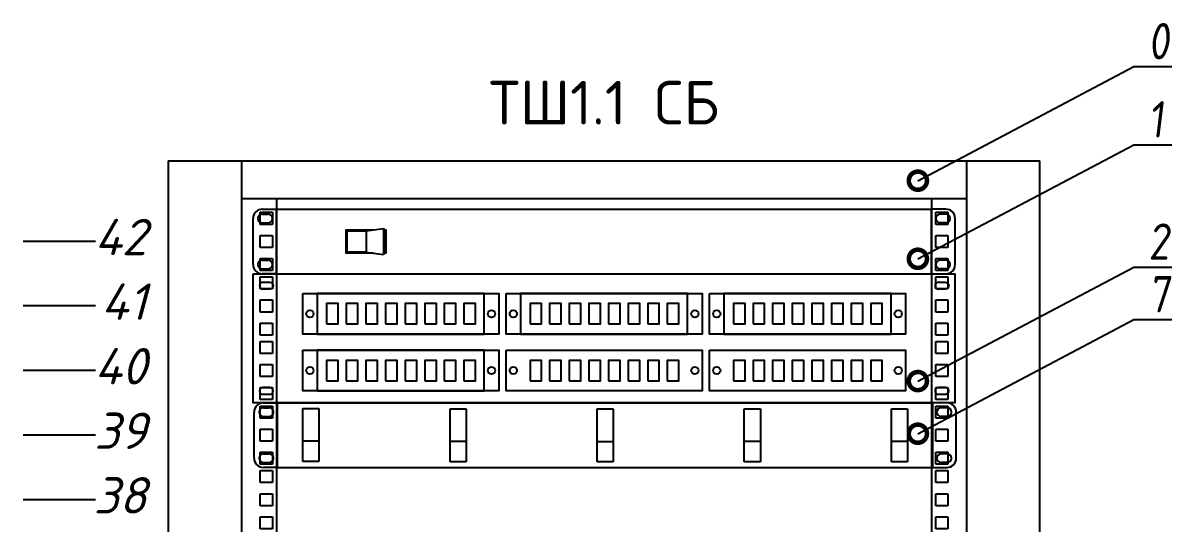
# Model space of a CAD drawing. Header units: millimetres. Extents: x -25459 to 1045457, y -66278 to 462905.
# Drawn here: x 649181 to 657104, y 45284 to 48788 of the extents above; entities that cross this region are included whole.
import ezdxf
from ezdxf import colors
from ezdxf.entities.mleader import LeaderData, LeaderLine
from ezdxf.enums import TextEntityAlignment as Align
from ezdxf.math import Vec2, Vec3

# ---------------------------------------------------------------- set-up
doc = ezdxf.new("R2010")
doc.units = ezdxf.units.MM
doc.layers.add('Текст', color=2, linetype='Continuous', lineweight=0)
doc.styles.add('DEN', font='isocpeur.ttf', dxfattribs={"height": 300})
doc.styles.add('ISOCPEUR', font='isocpeui.ttf', dxfattribs={"height": 250})
doc.styles.add('ISOCUPER', font='isocpeur.ttf', dxfattribs={"width": 0.85, "oblique": 7})

# ---------------------------------------------------------------- blocks, each defined once
blk = doc.blocks.new('*U77')
at = {"color": 0, "linetype": 'ByBlock', "lineweight": -2}
for p, q in [((0, 1933.5), (0, 1900.2)), ((0, 1933.5), (600, 1933.5)), ((50.5, 1933.5), (50.5, 1900.2)), ((549.5, 1933.5), (549.5, 1900.2)), ((600, 1900.2), (600, 1933.5)), ((50.5, 1907.5), (549.5, 1907.5)), ((74.5, 1907.5), (74.5, 1900.2)), ((525.5, 1907.5), (525.5, 1900.2)), ((0, 1900.2), (0, 1855.75)), ((50.5, 1900.2), (50.5, 1855.75)), ((63.35, 1889.7), (63.35, 1898)), ((63.35, 1898), (71.65, 1898)), ((71.65, 1898), (71.65, 1889.7)), ((74.5, 1900.2), (74.5, 1855.75)), ((525.5, 1900.2), (525.5, 1855.75)), ((528.35, 1889.7), (528.35, 1898)), ((528.35, 1898), (536.65, 1898)), ((536.65, 1898), (536.65, 1889.7)), ((549.5, 1900.2), (549.5, 1855.75)), ((600, 1855.75), (600, 1900.2)), ((71.65, 1889.7), (63.35, 1889.7)), ((536.65, 1889.7), (528.35, 1889.7)), ((-50, 1877.975), (-100, 1877.975)), ((63.35, 1873.825), (63.35, 1882.125)), ((63.35, 1882.125), (71.65, 1882.125)), ((71.65, 1882.125), (71.65, 1873.825)), ((528.35, 1873.825), (528.35, 1882.125)), ((528.35, 1882.125), (536.65, 1882.125)), ((536.65, 1882.125), (536.65, 1873.825)), ((71.65, 1873.825), (63.35, 1873.825)), ((536.65, 1873.825), (528.35, 1873.825)), ((63.35, 1857.95), (63.35, 1866.25)), ((63.35, 1866.25), (71.65, 1866.25)), ((71.65, 1866.25), (71.65, 1857.95)), ((528.35, 1857.95), (528.35, 1866.25)), ((528.35, 1866.25), (536.65, 1866.25)), ((536.65, 1866.25), (536.65, 1857.95)), ((0, 1855.75), (0, 1811.3)), ((50.5, 1855.75), (50.5, 1811.3)), ((71.65, 1857.95), (63.35, 1857.95)), ((74.5, 1855.75), (74.5, 1811.3)), ((525.5, 1855.75), (525.5, 1811.3)), ((536.65, 1857.95), (528.35, 1857.95)), ((549.5, 1855.75), (549.5, 1811.3)), ((600, 1811.3), (600, 1855.75)), ((63.35, 1845.25), (63.35, 1853.55)), ((63.35, 1853.55), (71.65, 1853.55)), ((71.65, 1853.55), (71.65, 1845.25)), ((528.35, 1845.25), (528.35, 1853.55)), ((528.35, 1853.55), (536.65, 1853.55)), ((536.65, 1853.55), (536.65, 1845.25)), ((71.65, 1845.25), (63.35, 1845.25)), ((536.65, 1845.25), (528.35, 1845.25)), ((-50, 1833.525), (-100, 1833.525)), ((63.35, 1829.375), (63.35, 1837.675)), ((63.35, 1837.675), (71.65, 1837.675)), ((71.65, 1837.675), (71.65, 1829.375)), ((528.35, 1829.375), (528.35, 1837.675)), ((528.35, 1837.675), (536.65, 1837.675)), ((536.65, 1837.675), (536.65, 1829.375)), ((71.65, 1829.375), (63.35, 1829.375)), ((536.65, 1829.375), (528.35, 1829.375)), ((63.35, 1813.5), (63.35, 1821.8)), ((63.35, 1821.8), (71.65, 1821.8)), ((71.65, 1821.8), (71.65, 1813.5)), ((528.35, 1813.5), (528.35, 1821.8)), ((528.35, 1821.8), (536.65, 1821.8)), ((536.65, 1821.8), (536.65, 1813.5)), ((0, 1811.3), (0, 1766.85)), ((50.5, 1811.3), (50.5, 1766.85)), ((71.65, 1813.5), (63.35, 1813.5)), ((63.35, 1800.8), (63.35, 1809.1)), ((63.35, 1809.1), (71.65, 1809.1)), ((71.65, 1809.1), (71.65, 1800.8)), ((74.5, 1811.3), (74.5, 1766.85)), ((525.5, 1811.3), (525.5, 1766.85)), ((536.65, 1813.5), (528.35, 1813.5)), ((528.35, 1800.8), (528.35, 1809.1)), ((528.35, 1809.1), (536.65, 1809.1)), ((536.65, 1809.1), (536.65, 1800.8)), ((549.5, 1811.3), (549.5, 1766.85)), ((600, 1766.85), (600, 1811.3)), ((71.65, 1800.8), (63.35, 1800.8)), ((536.65, 1800.8), (528.35, 1800.8)), ((63.35, 1784.925), (63.35, 1793.225)), ((63.35, 1793.225), (71.65, 1793.225)), ((71.65, 1793.225), (71.65, 1784.925)), ((528.35, 1784.925), (528.35, 1793.225)), ((528.35, 1793.225), (536.65, 1793.225)), ((536.65, 1793.225), (536.65, 1784.925)), ((-50, 1789.075), (-100, 1789.075)), ((71.65, 1784.925), (63.35, 1784.925)), ((536.65, 1784.925), (528.35, 1784.925)), ((63.35, 1769.05), (63.35, 1777.35)), ((63.35, 1777.35), (71.65, 1777.35)), ((71.65, 1777.35), (71.65, 1769.05)), ((528.35, 1769.05), (528.35, 1777.35)), ((528.35, 1777.35), (536.65, 1777.35)), ((536.65, 1777.35), (536.65, 1769.05)), ((71.65, 1769.05), (63.35, 1769.05)), ((536.65, 1769.05), (528.35, 1769.05)), ((0, 1766.85), (0, 1722.4)), ((50.5, 1766.85), (50.5, 1722.4)), ((63.35, 1756.35), (63.35, 1764.65)), ((63.35, 1764.65), (71.65, 1764.65)), ((71.65, 1764.65), (71.65, 1756.35)), ((74.5, 1766.85), (74.5, 1722.4)), ((525.5, 1766.85), (525.5, 1722.4)), ((528.35, 1756.35), (528.35, 1764.65)), ((528.35, 1764.65), (536.65, 1764.65)), ((536.65, 1764.65), (536.65, 1756.35)), ((549.5, 1766.85), (549.5, 1722.4)), ((600, 1722.4), (600, 1766.85)), ((71.65, 1756.35), (63.35, 1756.35)), ((536.65, 1756.35), (528.35, 1756.35)), ((-50, 1744.625), (-100, 1744.625)), ((63.35, 1740.475), (63.35, 1748.775)), ((63.35, 1748.775), (71.65, 1748.775)), ((71.65, 1748.775), (71.65, 1740.475)), ((528.35, 1740.475), (528.35, 1748.775)), ((528.35, 1748.775), (536.65, 1748.775)), ((536.65, 1748.775), (536.65, 1740.475)), ((71.65, 1740.475), (63.35, 1740.475)), ((536.65, 1740.475), (528.35, 1740.475)), ((63.35, 1724.6), (63.35, 1732.9)), ((63.35, 1732.9), (71.65, 1732.9)), ((71.65, 1732.9), (71.65, 1724.6)), ((528.35, 1724.6), (528.35, 1732.9)), ((528.35, 1732.9), (536.65, 1732.9)), ((536.65, 1732.9), (536.65, 1724.6)), ((0, 1722.4), (0, 1677.95)), ((50.5, 1722.4), (50.5, 1677.95)), ((71.65, 1724.6), (63.35, 1724.6)), ((63.35, 1711.9), (63.35, 1720.2)), ((63.35, 1720.2), (71.65, 1720.2)), ((71.65, 1720.2), (71.65, 1711.9)), ((74.5, 1722.4), (74.5, 1677.95)), ((525.5, 1722.4), (525.5, 1677.95)), ((536.65, 1724.6), (528.35, 1724.6)), ((528.35, 1711.9), (528.35, 1720.2)), ((528.35, 1720.2), (536.65, 1720.2)), ((536.65, 1720.2), (536.65, 1711.9)), ((549.5, 1722.4), (549.5, 1677.95)), ((600, 1677.95), (600, 1722.4)), ((71.65, 1711.9), (63.35, 1711.9)), ((536.65, 1711.9), (528.35, 1711.9)), ((63.35, 1696.025), (63.35, 1704.325)), ((63.35, 1704.325), (71.65, 1704.325)), ((71.65, 1704.325), (71.65, 1696.025)), ((528.35, 1696.025), (528.35, 1704.325)), ((528.35, 1704.325), (536.65, 1704.325)), ((536.65, 1704.325), (536.65, 1696.025)), ((-50, 1700.175), (-100, 1700.175)), ((71.65, 1696.025), (63.35, 1696.025)), ((536.65, 1696.025), (528.35, 1696.025)), ((63.35, 1680.15), (63.35, 1688.45)), ((63.35, 1688.45), (71.65, 1688.45)), ((71.65, 1688.45), (71.65, 1680.15)), ((528.35, 1680.15), (528.35, 1688.45)), ((528.35, 1688.45), (536.65, 1688.45)), ((536.65, 1688.45), (536.65, 1680.15)), ((71.65, 1680.15), (63.35, 1680.15)), ((536.65, 1680.15), (528.35, 1680.15))]:
    blk.add_line(p, q, dxfattribs=at)
blk = doc.blocks.new("19'' вентиляторный модуль")
at = {"color": 0, "linetype": 'ByBlock'}
for p, q in [((158.34, -15.88), (158.34, 15.87)), ((164.69, 22.22), (174.5, 22.22)), ((164.69, 18.87), (168.65, 18.87)), ((174.5, 22.22), (625.5, 22.22)), ((174.5, -22.23), (174.5, 22.22)), ((635.31, 22.22), (625.5, 22.22)), ((625.5, -22.23), (625.5, 22.22)), ((635.31, 18.87), (631.35, 18.87)), ((641.66, -15.88), (641.66, 15.87)), ((164.69, 12.87), (168.65, 12.87)), ((635.31, 12.87), (631.35, 12.87)), ((164.69, -12.88), (168.65, -12.88)), ((635.31, -12.88), (631.35, -12.88)), ((164.69, -18.88), (168.65, -18.88)), ((174.5, -22.23), (164.69, -22.23)), ((174.5, -22.23), (625.5, -22.23)), ((625.5, -22.23), (635.31, -22.23)), ((635.31, -18.88), (631.35, -18.88))]:
    blk.add_line(p, q, dxfattribs=at)
at = {"color": 0, "linetype": 'ByBlock', "lineweight": -2}
for p, q in [((236.13, 7.36), (248.14, 9.05)), ((248.14, 9.05), (248.14, -9.05)), ((248.14, 9.05), (249.11, 7.36)), ((236.13, 7.36), (236.13, -7.36)), ((236.13, -7.36), (248.14, -9.05)), ((249.11, -7.36), (248.14, -9.05))]:
    blk.add_line(p, q, dxfattribs=at)
for points in [[(241.29, -8.09), (222.42, -8.09), (222.42, 8.09), (241.29, 8.09)], [(248.69, 8.09), (249.83, 8.09), (249.83, -8.09), (248.69, -8.09)], [(236.13, -7.36), (223.15, -7.36), (223.15, 7.36), (236.13, 7.36)], [(249.11, 7.36), (249.11, -7.36)]]:
    blk.add_lwpolyline(points, dxfattribs=at)
at = {"color": 0, "linetype": 'ByBlock'}
for centre, radius, start, end in [((164.69, 15.87), 6.35, 90, 180), ((164.69, 15.87), 3, 90, 270), ((168.65, 15.87), 3, 270, 90), ((631.35, 15.87), 3, 90, 270), ((635.31, 15.87), 6.35, 0, 90), ((635.31, 15.87), 3, 270, 90), ((164.69, -15.88), 3, 90, 270), ((168.65, -15.88), 3, 270, 90), ((631.35, -15.88), 3, 90, 270), ((635.31, -15.88), 3, 270, 90), ((164.69, -15.88), 6.35, 180, 270), ((635.31, -15.88), 6.35, 270, 0)]:
    blk.add_arc(centre, radius, start, end, dxfattribs=at)
at = {"color": 0, "lineweight": -2, "style": 'ISOCPEUR', "oblique": 15, "flags": 8}
blk.add_attdef('НАИМЕНОВАНИЕ', text='', height=25, dxfattribs=at).set_placement((750, 9.03), align=Align.MIDDLE_LEFT)
blk = doc.blocks.new('*U91')
at = {"ltscale": 100}
for points in [[(158.5, 66.68), (641.56, 66.68), (641.56, -22.23), (158.5, -22.23)], [(192.53, 53.08), (327.53, 53.08), (327.53, 25.08), (192.53, 25.08)], [(202.53, 25.08), (317.53, 25.08), (317.53, 53.08), (202.53, 53.08)], [(332.53, 53.08), (467.53, 53.08), (467.53, 25.08), (332.53, 25.08)], [(342.53, 25.08), (457.53, 25.08), (457.53, 53.08), (342.53, 53.08)], [(472.53, 53.08), (607.53, 53.08), (607.53, 25.08), (472.53, 25.08)], [(482.53, 25.08), (597.53, 25.08), (597.53, 53.08), (482.53, 53.08)], [(209.03, 32.08), (217.03, 32.08), (217.03, 46.08), (209.03, 46.08)], [(222.53, 32.08), (230.53, 32.08), (230.53, 46.08), (222.53, 46.08)], [(236.03, 32.08), (244.03, 32.08), (244.03, 46.08), (236.03, 46.08)], [(249.53, 32.08), (257.53, 32.08), (257.53, 46.08), (249.53, 46.08)], [(263.03, 32.08), (271.03, 32.08), (271.03, 46.08), (263.03, 46.08)], [(276.53, 32.08), (284.53, 32.08), (284.53, 46.08), (276.53, 46.08)], [(290.03, 32.08), (298.03, 32.08), (298.03, 46.08), (290.03, 46.08)], [(303.53, 32.08), (311.53, 32.08), (311.53, 46.08), (303.53, 46.08)], [(349.03, 32.08), (357.03, 32.08), (357.03, 46.08), (349.03, 46.08)], [(362.53, 32.08), (370.53, 32.08), (370.53, 46.08), (362.53, 46.08)], [(376.03, 32.08), (384.03, 32.08), (384.03, 46.08), (376.03, 46.08)], [(389.53, 32.08), (397.53, 32.08), (397.53, 46.08), (389.53, 46.08)], [(403.03, 32.08), (411.03, 32.08), (411.03, 46.08), (403.03, 46.08)], [(416.53, 32.08), (424.53, 32.08), (424.53, 46.08), (416.53, 46.08)], [(430.03, 32.08), (438.03, 32.08), (438.03, 46.08), (430.03, 46.08)], [(443.53, 32.08), (451.53, 32.08), (451.53, 46.08), (443.53, 46.08)], [(489.03, 32.08), (497.03, 32.08), (497.03, 46.08), (489.03, 46.08)], [(502.53, 32.08), (510.53, 32.08), (510.53, 46.08), (502.53, 46.08)], [(516.03, 32.08), (524.03, 32.08), (524.03, 46.08), (516.03, 46.08)], [(529.53, 32.08), (537.53, 32.08), (537.53, 46.08), (529.53, 46.08)], [(543.03, 32.08), (551.03, 32.08), (551.03, 46.08), (543.03, 46.08)], [(556.53, 32.08), (564.53, 32.08), (564.53, 46.08), (556.53, 46.08)], [(570.03, 32.08), (578.03, 32.08), (578.03, 46.08), (570.03, 46.08)], [(583.53, 32.08), (591.53, 32.08), (591.53, 46.08), (583.53, 46.08)], [(192.53, 14), (327.53, 14), (327.53, -14), (192.53, -14)], [(202.53, -14), (317.53, -14), (317.53, 14), (202.53, 14)], [(332.53, 14), (467.53, 14), (467.53, -14), (332.53, -14)], [(472.53, 14), (607.53, 14), (607.53, -14), (472.53, -14)], [(209.03, -7), (217.03, -7), (217.03, 7), (209.03, 7)], [(222.53, -7), (230.53, -7), (230.53, 7), (222.53, 7)], [(236.03, -7), (244.03, -7), (244.03, 7), (236.03, 7)], [(249.53, -7), (257.53, -7), (257.53, 7), (249.53, 7)], [(263.03, -7), (271.03, -7), (271.03, 7), (263.03, 7)], [(276.53, -7), (284.53, -7), (284.53, 7), (276.53, 7)], [(290.03, -7), (298.03, -7), (298.03, 7), (290.03, 7)], [(303.53, -7), (311.53, -7), (311.53, 7), (303.53, 7)], [(349.03, -7), (357.03, -7), (357.03, 7), (349.03, 7)], [(362.53, -7), (370.53, -7), (370.53, 7), (362.53, 7)], [(376.03, -7), (384.03, -7), (384.03, 7), (376.03, 7)], [(389.53, -7), (397.53, -7), (397.53, 7), (389.53, 7)], [(403.03, -7), (411.03, -7), (411.03, 7), (403.03, 7)], [(416.53, -7), (424.53, -7), (424.53, 7), (416.53, 7)], [(430.03, -7), (438.03, -7), (438.03, 7), (430.03, 7)], [(443.53, -7), (451.53, -7), (451.53, 7), (443.53, 7)], [(489.03, -7), (497.03, -7), (497.03, 7), (489.03, 7)], [(502.53, -7), (510.53, -7), (510.53, 7), (502.53, 7)], [(516.03, -7), (524.03, -7), (524.03, 7), (516.03, 7)], [(529.53, -7), (537.53, -7), (537.53, 7), (529.53, 7)], [(543.03, -7), (551.03, -7), (551.03, 7), (543.03, 7)], [(556.53, -7), (564.53, -7), (564.53, 7), (556.53, 7)], [(570.03, -7), (578.03, -7), (578.03, 7), (570.03, 7)], [(583.53, -7), (591.53, -7), (591.53, 7), (583.53, 7)]]:
    blk.add_lwpolyline(points, close=True, dxfattribs=at)
at = {"color": 7}
for points in [[(169.87, 60.81, -0.998011), (169.86, 56.09), (165.14, 56.09, -0.414214)], [(165.14, 60.81), (169.86, 60.81, -0.414214)], [(634.92, 60.81, -0.998011), (634.91, 56.09), (630.2, 56.09, -0.414214)], [(630.2, 60.81), (634.91, 60.81, -0.414214)], [(169.86, -11.64), (165.14, -11.64, 0.998806), (165.13, -16.36)], [(165.14, -16.36), (169.86, -16.36, 0.998011), (169.87, -11.64)], [(634.91, -11.64), (630.2, -11.64, 0.998806), (630.19, -16.36)], [(630.2, -16.36), (634.91, -16.36, 0.998011), (634.92, -11.64)]]:
    blk.add_lwpolyline(points, format="xyb", dxfattribs=at)
at = {"ltscale": 100}
for centre in [(197.53, 39.08), (322.53, 39.08), (337.53, 39.08), (462.53, 39.08), (477.53, 39.08), (602.53, 39.08), (197.53, 0), (322.53, 0), (337.53, 0), (462.53, 0), (477.53, 0), (602.53, 0)]:
    blk.add_circle(centre, 2.5, dxfattribs=at)
at = {"color": 7}
for centre in [(165.14, 58.45), (630.2, 58.45)]:
    blk.add_arc(centre, 2.36, 90, 269.86312, dxfattribs=at)
blk = doc.blocks.new('*U74')
at = {"color": 0, "linetype": 'ByBlock', "lineweight": -2}
for p, q in [((158.34, -15.88), (158.34, 15.87)), ((164.69, 22.22), (174.5, 22.22)), ((164.69, 18.87), (168.65, 18.87)), ((174.5, 22.22), (625.5, 22.22)), ((174.5, -22.23), (174.5, 22.22)), ((191.9, 18.31), (202.93, 18.31)), ((191.9, -18.19), (191.9, 18.31)), ((202.93, 18.31), (202.93, -18.19)), ((293.19, 18.19), (304.22, 18.19)), ((293.19, -18.31), (293.19, 18.19)), ((304.22, 18.19), (304.22, -18.31)), ((394.48, 18.06), (405.52, 18.06)), ((394.48, -18.44), (394.48, 18.06)), ((405.52, 18.06), (405.52, -18.44)), ((495.78, 18.19), (506.81, 18.19)), ((495.78, -18.31), (495.78, 18.19)), ((506.81, 18.19), (506.81, -18.31)), ((597.07, 18.07), (608.1, 18.07)), ((597.07, -18.44), (597.07, 18.07)), ((608.1, 18.07), (608.1, -18.44)), ((635.31, 22.22), (625.5, 22.22)), ((625.5, -22.23), (625.5, 22.22)), ((635.31, 18.87), (631.35, 18.87)), ((641.66, -15.88), (641.66, 15.87)), ((164.69, 12.87), (168.65, 12.87)), ((635.31, 12.87), (631.35, 12.87)), ((191.9, -4.03), (202.93, -4.03)), ((293.19, -4.15), (304.22, -4.15)), ((394.48, -4.28), (405.52, -4.28)), ((495.78, -4.15), (506.81, -4.15)), ((597.07, -4.27), (608.1, -4.27)), ((164.69, -12.88), (168.65, -12.88)), ((635.31, -12.88), (631.35, -12.88)), ((164.69, -18.88), (168.65, -18.88)), ((174.5, -22.23), (164.69, -22.23)), ((174.5, -22.23), (625.5, -22.23)), ((202.93, -18.19), (191.9, -18.19)), ((304.22, -18.31), (293.19, -18.31)), ((405.52, -18.44), (394.48, -18.44)), ((506.81, -18.31), (495.78, -18.31)), ((608.1, -18.44), (597.07, -18.44)), ((625.5, -22.23), (635.31, -22.23)), ((635.31, -18.88), (631.35, -18.88))]:
    blk.add_line(p, q, dxfattribs=at)
for centre, radius, start, end in [((164.69, 15.87), 6.35, 90, 180), ((164.69, 15.87), 3, 90, 270), ((168.65, 15.87), 3, 270, 90), ((631.35, 15.87), 3, 90, 270), ((635.31, 15.87), 6.35, 0, 90), ((635.31, 15.87), 3, 270, 90), ((164.69, -15.88), 3, 90, 270), ((168.65, -15.88), 3, 270, 90), ((631.35, -15.88), 3, 90, 270), ((635.31, -15.88), 3, 270, 90), ((164.69, -15.88), 6.35, 180, 270), ((635.31, -15.88), 6.35, 270, 0)]:
    blk.add_arc(centre, radius, start, end, dxfattribs=at)
at = {"color": 0, "lineweight": -2, "style": 'ISOCPEUR', "oblique": 15, "flags": 8}
blk.add_attdef('НАИМЕНОВАНИЕ', text='', height=25, dxfattribs=at).set_placement((750, 10.43), align=Align.MIDDLE_LEFT)
blk = doc.blocks.new('_DotSmall')
at = {"color": 0, "linetype": 'ByBlock', "const_width": 0.5}
blk.add_lwpolyline([(-0.0625, 0, 1), (0.0625, 0, 1)], format="xyb", close=True, dxfattribs=at)
blk = doc.blocks.new("19'' маркер юнита")
at = {"color": 0, "linetype": 'ByBlock', "lineweight": -2, "style": 'ISOCPEUR', "oblique": 15, "flags": 8}
blk.add_attdef('#', text='', height=25, dxfattribs=at).set_placement((35, 3), align=Align.MIDDLE_RIGHT)

msp = doc.modelspace()

# ---------------------------------------------------------------- block references
at = {"xscale": 10, "yscale": 10, "zscale": 10}
for name, p in [('*U77', (650180.62, 28504.933)), ("19'' вентиляторный модуль", (649180.62, 47284.162)), ('*U74', (649188.248, 45951.183))]:
    msp.add_blockref(name, p, dxfattribs=at)
ref = msp.add_blockref("19'' маркер юнита", (649680.62, 47284.683), dxfattribs=dict(xscale=10, yscale=10, zscale=10))
ref.add_attrib('#', '42', dxfattribs={"color": 0, "linetype": 'ByBlock', "lineweight": -2, "height": 250, "style": 'ISOCUPER', "oblique": 15, "flags": 8}).set_placement((650030.62, 47314.683), align=Align.MIDDLE_RIGHT)
ref = msp.add_blockref("19'' маркер юнита", (649680.62, 46840.183), dxfattribs=dict(xscale=10, yscale=10, zscale=10))
ref.add_attrib('#', '41', dxfattribs={"color": 0, "linetype": 'ByBlock', "lineweight": -2, "height": 250, "style": 'ISOCUPER', "oblique": 15, "flags": 8}).set_placement((650030.62, 46870.183), align=Align.MIDDLE_RIGHT)
at = {"linetype": 'ByBlock', "lineweight": 0, "xscale": 10, "yscale": 10, "zscale": 10}
msp.add_blockref('*U91', (649180.62, 46395.683), dxfattribs=at)
ref = msp.add_blockref("19'' маркер юнита", (649680.62, 46395.683), dxfattribs=dict(xscale=10, yscale=10, zscale=10))
ref.add_attrib('#', '40', dxfattribs={"color": 0, "linetype": 'ByBlock', "lineweight": -2, "height": 250, "style": 'ISOCUPER', "oblique": 15, "flags": 8}).set_placement((650030.62, 46425.683), align=Align.MIDDLE_RIGHT)
ref = msp.add_blockref("19'' маркер юнита", (649680.62, 45951.183), dxfattribs=dict(xscale=10, yscale=10, zscale=10))
ref.add_attrib('#', '39', dxfattribs={"color": 0, "linetype": 'ByBlock', "lineweight": -2, "height": 250, "style": 'ISOCUPER', "oblique": 15, "flags": 8}).set_placement((650030.62, 45981.183), align=Align.MIDDLE_RIGHT)
ref = msp.add_blockref("19'' маркер юнита", (649680.62, 45506.683), dxfattribs=dict(xscale=10, yscale=10, zscale=10))
ref.add_attrib('#', '38', dxfattribs={"color": 0, "linetype": 'ByBlock', "lineweight": -2, "height": 250, "style": 'ISOCUPER', "oblique": 15, "flags": 8}).set_placement((650030.62, 45536.683), align=Align.MIDDLE_RIGHT)

# ---------------------------------------------------------------- texts
at = {"layer": 'Текст', "color": 7, "insert": (653180.62, 48089.933), "char_height": 300, "width": 6000, "attachment_point": 8, "style": 'DEN'}
msp.add_mtext('ТШ1.1 СБ', dxfattribs=at)

# ---------------------------------------------------------------- leaders
at = {"color": 0}
ml = msp.add_multileader_mtext('Standard', dxfattribs=at)
ml.set_content('0', style='ISOCUPER')
ml.set_leader_properties()
ml.set_arrow_properties(name='DOTSMALL')
ml.build(insert=Vec2(0, 0))
ml.multileader.update_dxf_attribs({"has_dogleg": 0, "text_left_attachment_type": 6, "text_right_attachment_type": 6, "dogleg_length": 100, "arrow_head_size": 250})
ctx = ml.context
ctx.base_point, ctx.char_height, ctx.arrow_head_size, ctx.landing_gap_size, ctx.plane_origin = Vec3(656827.406, 48488.163), 250, 250, 100, Vec3(650196.172, 47839.933)
ctx.left_attachment, ctx.right_attachment = 6, 6
notes = []
notes.append((ctx, [(1, (1, 1, 0), (656727.406, 48488.163), (1, 0), 100, [(0, [(655340.745, 47702.86)], 0, [])])]))
ctx.mtext.insert, ctx.mtext.width, ctx.mtext.flow_direction = Vec3(656927.406, 48788.163), 176.40714, 5
ml = msp.add_multileader_mtext('Standard', dxfattribs=at)
ml.set_content('1', style='ISOCUPER')
ml.set_leader_properties()
ml.set_arrow_properties(name='DOTSMALL')
ml.build(insert=Vec2(0, 0))
ml.multileader.update_dxf_attribs({"has_dogleg": 0, "text_left_attachment_type": 6, "text_right_attachment_type": 6, "dogleg_length": 100, "arrow_head_size": 250})
ctx = ml.context
ctx.base_point, ctx.char_height, ctx.arrow_head_size, ctx.landing_gap_size, ctx.plane_origin = Vec3(656827.406, 47950.412), 250, 250, 100, Vec3(650196.172, 47302.181)
ctx.left_attachment, ctx.right_attachment = 6, 6
notes.append((ctx, [(1, (1, 1, 0), (656727.406, 47950.412), (1, 0), 100, [(0, [(655340.745, 47165.109)], 0, [])])]))
ctx.mtext.insert, ctx.mtext.width, ctx.mtext.flow_direction = Vec3(656927.406, 48250.412), 176.40714, 5
ml = msp.add_multileader_mtext('Standard', dxfattribs=at)
ml.set_content('2', style='ISOCUPER')
ml.set_leader_properties()
ml.set_arrow_properties(name='DOTSMALL')
ml.build(insert=Vec2(0, 0))
ml.multileader.update_dxf_attribs({"has_dogleg": 0, "text_left_attachment_type": 6, "text_right_attachment_type": 6, "dogleg_length": 100, "arrow_head_size": 250})
ctx = ml.context
ctx.base_point, ctx.char_height, ctx.arrow_head_size, ctx.landing_gap_size, ctx.plane_origin = Vec3(656827.406, 47108.44), 250, 250, 100, Vec3(650196.172, 46460.21)
ctx.left_attachment, ctx.right_attachment = 6, 6
notes.append((ctx, [(1, (1, 1, 0), (656727.406, 47108.44), (1, 0), 100, [(0, [(655340.745, 46323.137)], 0, [])])]))
ctx.mtext.insert, ctx.mtext.width, ctx.mtext.flow_direction = Vec3(656927.406, 47408.44), 176.40714, 5
ml = msp.add_multileader_mtext('Standard', dxfattribs=at)
ml.set_content('7', style='ISOCUPER')
ml.set_leader_properties()
ml.set_arrow_properties(name='DOTSMALL')
ml.build(insert=Vec2(0, 0))
ml.multileader.update_dxf_attribs({"has_dogleg": 0, "text_left_attachment_type": 6, "text_right_attachment_type": 6, "dogleg_length": 100, "arrow_head_size": 250})
ctx = ml.context
ctx.base_point, ctx.char_height, ctx.arrow_head_size, ctx.landing_gap_size, ctx.plane_origin = Vec3(656827.406, 46746.313), 250, 250, 100, Vec3(650196.172, 46098.083)
ctx.left_attachment, ctx.right_attachment = 6, 6
notes.append((ctx, [(1, (1, 1, 0), (656727.406, 46746.313), (1, 0), 100, [(0, [(655340.745, 45961.01)], 0, [])])]))
ctx.mtext.insert, ctx.mtext.width, ctx.mtext.flow_direction = Vec3(656927.406, 47046.313), 176.40714, 5
for ctx, leaders in notes:
    for number, flags, end, landing, length, lines in leaders:
        leader = LeaderData()
        leader.index, (leader.has_last_leader_line, leader.has_dogleg_vector, leader.attachment_direction) = number, flags
        leader.last_leader_point, leader.dogleg_vector, leader.dogleg_length = Vec3(end), Vec3(landing), length
        for number, points, colour, breaks in lines:
            line = LeaderLine()
            line.index, line.vertices, line.color, line.breaks = number, Vec3.list(points), colors.encode_raw_color(colour), breaks
            leader.lines.append(line)
        ctx.leaders.append(leader)

doc.saveas('drawing.dxf')
